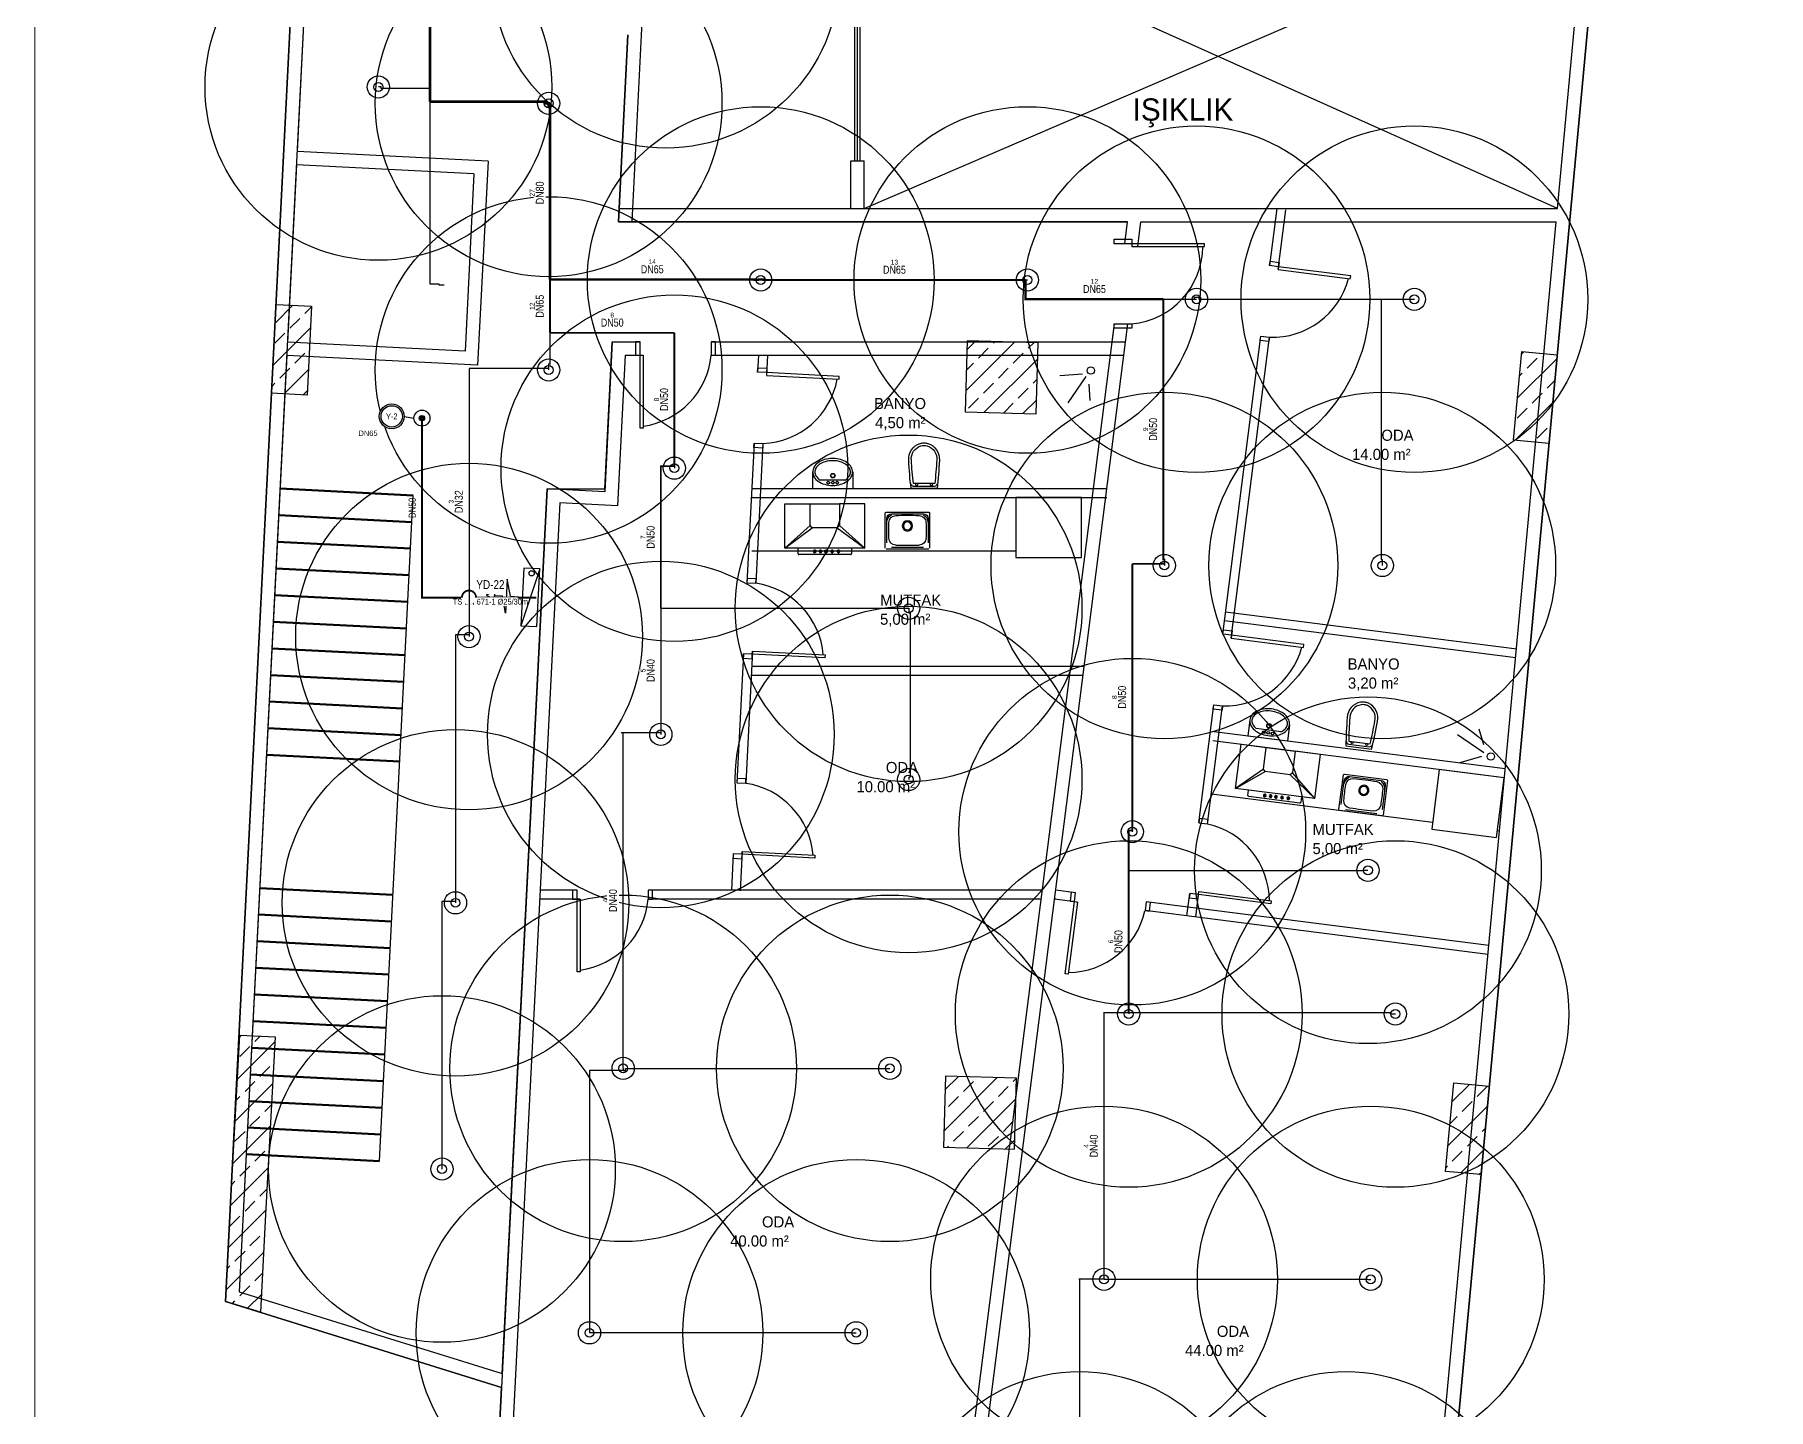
# Model space of a CAD drawing. Header units: centimetres. Extents: x 247996 to 276712, y -458149 to -450648.
# Drawn here: x 254422 to 256373, y -457225 to -455678 of the extents above; entities that cross this region are included whole.
import ezdxf
from ezdxf.enums import TextEntityAlignment as Align

# ---------------------------------------------------------------- set-up
doc = ezdxf.new("R2010")
doc.units = ezdxf.units.CM
doc.layers.add('ANTED', color=144, linetype='Continuous', lineweight=0)
for name, color, linetype in [('MKDU0', 50, 'Continuous'), ('MTY-SPRINKLER', 15, 'Continuous'), ('MTY-SPRINKLER-BORU', 140, 'Continuous'), ('MTY-SPRINKLER-CAP', 141, 'Continuous'), ('MTY-SPRINKLER-KORUMA', 8, 'Continuous'), ('MTY-YANGIN-DOLAP', 1, 'Continuous'), ('MTY-YANGIN-DOLAP-BORU', 1, 'Continuous'), ('MTY-YANGIN-KOLON', 6, 'Continuous')]:
    doc.layers.add(name, color=color, linetype=linetype)
doc.styles.add('MtXpl_Comic_Sans_MS', font='comic.ttf')
doc.styles.add('ROTAS', font='arial.ttf')

# ---------------------------------------------------------------- blocks, each defined once
blk = doc.blocks.new('ASL-SPR-PE')
for radius in [12.5, 5]:
    blk.add_circle((0, 0), radius)
blk = doc.blocks.new('Y-KOLON')
blk.add_hatch(color=7).paths.add_polyline_path([(3, 0), (2.8, 1.1), (2.1, 2.1), (1.1, 2.8), (0, 3), (-1.1, 2.8), (-2.1, 2.1), (-2.8, 1.1), (-3, 0), (-2.8, -1.1), (-2.1, -2.1), (-1.1, -2.8), (0, -3), (1.1, -2.8), (2.1, -2.1), (2.8, -1.1)])
for radius in [9, 3]:
    blk.add_circle((0, 0), radius)
blk = doc.blocks.new('ASL-YD-PLAN')
for p, q in [((0, 32.8), (-5, 22)), ((-5, 22), (5, 22)), ((5, 22), (0, 32.8)), ((0, 22), (0, 12.3)), ((-21.2, 7.3), (0, 12.3)), ((21.2, 7.3), (-21.2, 7.3)), ((0, 2.3), (21.2, 7.3)), ((0, 2.3), (0, -7.8)), ((36, -32.8), (-36, -12.8)), ((30, -22.8), (30, -22.8))]:
    blk.add_line(p, q)
for points in [[(-36, -12.8), (-36, -32.8), (36, -32.8), (36, -12.8), (-36, -12.8)], [(36, -32.8), (-36, -12.8), (-36, -32.8), (36, -32.8)]]:
    blk.add_lwpolyline(points)
blk.add_circle((30, -22.8), 3.25)
blk = doc.blocks.new('UHFGDUHGUFDGHD')
at = {"color": 3, "lineweight": 50}
for p, q in [((556704.4, 4532504.1), (556854.4, 4532504.1)), ((556704.4, 4532474.1), (556854.4, 4532474.1)), ((556704.4, 4532444.1), (556854.4, 4532444.1)), ((556704.4, 4532414.1), (556854.4, 4532414.1)), ((556704.4, 4532384.1), (556854.4, 4532384.1)), ((556704.4, 4532354.1), (556854.4, 4532354.1)), ((556704.4, 4532354.1), (556854.4, 4532354.1)), ((556704.4, 4532324.1), (556854.4, 4532324.1)), ((556704.4, 4532294.1), (556854.4, 4532294.1)), ((556704.4, 4532264.1), (556854.4, 4532264.1)), ((556704.4, 4532234.1), (556854.4, 4532234.1)), ((556704.4, 4532204.1), (556854.4, 4532204.1)), ((556704.4, 4532054.1), (556854.4, 4532054.1)), ((556704.4, 4532024.1), (556854.4, 4532024.1)), ((556704.4, 4531994.1), (556854.4, 4531994.1)), ((556704.4, 4531964.1), (556854.4, 4531964.1)), ((556704.4, 4531934.1), (556854.4, 4531934.1)), ((556704.4, 4531904.1), (556854.4, 4531904.1)), ((556704.4, 4531904.1), (556854.4, 4531904.1)), ((556704.4, 4531874.1), (556854.4, 4531874.1)), ((556704.4, 4531844.1), (556854.4, 4531844.1)), ((556704.4, 4531814.1), (556854.4, 4531814.1)), ((556704.4, 4531784.1), (556854.4, 4531784.1)), ((556704.4, 4531754.1), (556854.4, 4531754.1))]:
    blk.add_line(p, q, dxfattribs=at)

msp = doc.modelspace()

# ---------------------------------------------------------------- linework, layer by layer
at = {"layer": 'ANTED'}
msp.add_line((254422.3, -450649.1), (254422.3, -458149.1), dxfattribs=at)
at = {"layer": 'MKDU0', "color": 8, "ltscale": 0.03}
for p, q in [((254840.4, -453386.3), (254717.5, -455809.8)), ((255985.4, -457650), (256372.6, -453482.7)), ((256372.6, -453482.7), (255985.4, -457650)), ((255355.5, -455874.2), (256167.8, -455524.2)), ((256135.3, -455874.2), (255355.5, -455524.2)), ((256135.3, -455874.2), (256167.8, -455524.2)), ((255345, -455820.4), (255345, -455548.7)), ((255348, -455820.4), (255348, -455548.7)), ((255351, -455820.4), (255351, -455548.7)), ((255089.7, -455678.5), (255079, -455889.2)), ((255079, -455889.2), (255089.7, -455678.5)), ((255105.4, -455664.2), (255094, -455889.2)), ((254932.3, -455820.7), (254717.5, -455809.8)), ((254716.8, -455824.8), (254706.7, -456024.5)), ((254916.5, -455834.9), (254716.8, -455824.8)), ((254932.3, -455820.7), (254920.6, -456050.4)), ((255340.5, -455874.2), (255340.5, -455820.4)), ((255340.5, -455874.2), (255340.5, -455820.4)), ((255340.5, -455874.2), (255340.5, -455820.4)), ((255340.5, -455820.4), (255355.5, -455820.4)), ((255355.5, -455874.2), (255355.5, -455820.4)), ((255355.5, -455874.2), (255355.5, -455820.4)), ((255355.5, -455874.2), (255355.5, -455820.4)), ((254916.5, -455834.9), (254906.4, -456034.6)), ((255079, -455889.2), (255651.7, -455889.2)), ((255651.7, -455889.2), (255079, -455889.2)), ((255079.7, -455874.2), (256135.3, -455874.2)), ((255648.6, -455913.7), (255651.7, -455889.2)), ((255648.6, -455913.7), (255651.7, -455889.2)), ((255663.3, -455917), (255666.8, -455889.2)), ((255666.8, -455889.2), (256133.9, -455889.2)), ((255811.8, -455938.4), (255820, -455874.2)), ((255821.3, -455942.9), (255829.9, -455875.5)), ((255970.7, -457645.5), (256133.9, -455889.2)), ((254688.7, -456082), (254693.8, -455982.1)), ((254692.8, -456003.1), (254712.8, -455983)), ((254693.8, -455982.1), (254733.7, -455984.1)), ((254726.2, -455992.1), (254733.7, -455984.6)), ((254733.7, -455984.1), (254728.7, -456084)), ((254690.4, -456050.3), (254732.5, -456008.2)), ((254709.4, -456008.9), (254720.6, -455997.7)), ((255626.2, -456089.2), (255637.1, -456003.7)), ((255634.5, -456024.2), (255637.1, -456003.7)), ((254692.5, -456025.8), (254703.8, -456014.5)), ((254906.4, -456034.6), (254706.7, -456024.5)), ((255072.1, -456024.2), (255063.6, -456192.8)), ((255063.8, -456189.5), (255072.1, -456024.2)), ((255072.1, -456024.2), (255103.3, -456024.2)), ((255072.1, -456024.2), (255103.3, -456024.2)), ((255183.3, -456024.2), (255649.6, -456024.2)), ((255183.3, -456024.2), (255634.5, -456024.2)), ((255471.3, -456023.1), (255469.1, -456103)), ((255469.7, -456079.2), (255524.4, -456024.6)), ((255471.1, -456033), (255480.7, -456023.3)), ((255551.3, -456025.4), (255471.3, -456023.1)), ((255500.8, -456025.8), (255502.5, -456024)), ((255540, -456031.4), (255546.2, -456025.2)), ((255549, -456105.3), (255551.3, -456025.4)), ((255758.9, -456353.2), (255801.7, -456017.7)), ((255768.4, -456357.7), (255811.6, -456019)), ((254705.9, -456039.5), (254652.5, -457093)), ((254920.6, -456050.4), (254705.9, -456039.5)), ((254715, -456048.2), (254726.2, -456037)), ((255086.4, -456039.2), (255077.8, -456208.5)), ((255086.4, -456039.2), (255106.7, -456039.2)), ((255183.3, -456039.2), (255647.7, -456039.2)), ((255236.6, -456039.2), (255235.6, -456058.3)), ((255246.6, -456039.2), (255245.4, -456062.1)), ((255470.4, -456056.1), (255478.3, -456048.2)), ((255483.9, -456042.6), (255495.1, -456031.4)), ((255490.2, -456103.7), (255550.8, -456043.1)), ((255523.2, -456048.2), (255534.4, -456037)), ((256086, -456134.7), (256095.3, -456035.1)), ((256090.5, -456087.1), (256134.9, -456042.7)), ((256095.2, -456037.5), (256097.4, -456035.3)), ((256095.3, -456035.1), (256135.1, -456038.8)), ((256101.3, -456053.8), (256112.5, -456042.6)), ((256135.1, -456038.8), (256125.8, -456138.4)), ((254698.1, -456065), (254709.4, -456053.8)), ((254703, -456082.7), (254730.1, -456055.5)), ((255506.4, -456065), (255517.6, -456053.8)), ((255545.7, -456070.7), (255550.1, -456066.2)), ((255600.9, -456060.4), (255575.5, -456062.4)), ((255604.8, -456063.2), (255584.5, -456092.8)), ((256092.8, -456062.3), (256095.7, -456059.4)), ((256123.8, -456076.3), (256132.5, -456067.5)), ((254728.7, -456084), (254688.7, -456082)), ((254689.3, -456073.9), (254692.5, -456070.7)), ((254724.3, -456083.8), (254728.9, -456079.2)), ((255472.7, -456098.7), (255483.9, -456087.5)), ((255489.5, -456081.9), (255500.8, -456070.7)), ((255528.8, -456087.5), (255540, -456076.3)), ((255608, -456071.6), (255609.4, -456090)), ((256106.9, -456093.1), (256118.2, -456081.9)), ((255469.1, -456103), (255549, -456105.3)), ((255512, -456104.3), (255523.2, -456093.1)), ((255533.9, -456104.9), (255549.5, -456089.3)), ((256087.7, -456134.8), (256130.2, -456092.3)), ((256090.1, -456109.9), (256101.3, -456098.7)), ((256112.5, -456132.4), (256123.8, -456121.2)), ((255231.6, -456138.2), (255223.6, -456295.3)), ((255241.6, -456138.7), (255233.6, -456295.8)), ((256125.8, -456138.4), (256086, -456134.7)), ((255297.4, -456170.6), (255297.4, -456189.2)), ((255305.9, -456179.6), (255334, -456179.6)), ((255342.5, -456170.6), (255342.5, -456189.2)), ((255063.6, -456192.8), (254998.7, -456189.5)), ((254998.7, -456189.5), (255063.8, -456189.5)), ((255077.8, -456208.5), (255012.9, -456205.3)), ((255229, -456189.2), (255628.6, -456189.2)), ((255229, -456199.2), (255628.6, -456199.2)), ((255297.4, -456189.2), (255342.5, -456189.2)), ((255599.8, -456199.2), (255526.2, -456199.2)), ((255526.2, -456199.2), (255526.2, -456266.9)), ((255599.8, -456266.9), (255599.8, -456199.2)), ((255266.1, -456206.3), (255294.6, -456206.3)), ((255266.1, -456256.3), (255266.1, -456206.3)), ((255356.1, -456206.3), (255327.6, -456206.3)), ((255356.1, -456256.3), (255356.1, -456206.3)), ((255379.1, -456256.3), (255379.1, -456216.9)), ((255380.1, -456215.9), (255428.1, -456215.9)), ((255381, -456250.2), (255381, -456223)), ((255386.3, -456217.7), (255422, -456217.7)), ((255427.3, -456223), (255427.3, -456250.2)), ((255429.1, -456216.9), (255429.1, -456256.3)), ((255294.6, -456230.8), (255266.1, -456256.3)), ((255266.1, -456256.3), (255297.1, -456233.3)), ((255325.1, -456233.3), (255356.1, -456256.3)), ((255356.1, -456256.3), (255327.6, -456230.8)), ((255229, -456259.2), (255526.2, -456259.2)), ((255356.1, -456256.3), (255266.1, -456256.3)), ((255281, -456262.6), (255281, -456256.3)), ((255340, -456263.6), (255282, -456263.6)), ((255299.5, -456258.3), (255299.5, -456260.9)), ((255299.5, -456258.3), (255300.1, -456258.3)), ((255299.5, -456260.9), (255299.5, -456261.4)), ((255300.1, -456261.4), (255299.5, -456261.4)), ((255300.1, -456258.3), (255300.1, -456260.9)), ((255300.1, -456260.9), (255300.1, -456261.4)), ((255306.1, -456258.3), (255306.1, -456260.9)), ((255306.1, -456258.3), (255306.7, -456258.3)), ((255306.1, -456260.9), (255306.1, -456261.4)), ((255306.7, -456261.4), (255306.1, -456261.4)), ((255306.7, -456258.3), (255306.7, -456260.9)), ((255306.7, -456260.9), (255306.7, -456261.4)), ((255312.2, -456258.3), (255312.2, -456260.9)), ((255312.2, -456258.3), (255312.9, -456258.3)), ((255312.2, -456260.9), (255312.2, -456261.4)), ((255312.2, -456261.4), (255312.9, -456261.4)), ((255312.9, -456258.3), (255312.9, -456260.9)), ((255312.9, -456260.9), (255312.9, -456261.4)), ((255319.2, -456258.3), (255319.2, -456260.9)), ((255319.2, -456258.3), (255319.8, -456258.3)), ((255319.2, -456260.9), (255319.2, -456261.4)), ((255319.2, -456261.4), (255319.8, -456261.4)), ((255319.8, -456258.3), (255319.8, -456260.9)), ((255319.8, -456260.9), (255319.8, -456261.4)), ((255326.2, -456258.3), (255326.2, -456260.9)), ((255326.2, -456258.3), (255326.8, -456258.3)), ((255326.2, -456260.9), (255326.2, -456261.4)), ((255326.2, -456261.4), (255326.8, -456261.4)), ((255326.8, -456258.3), (255326.8, -456260.9)), ((255326.8, -456260.9), (255326.8, -456261.4)), ((255341, -456256.3), (255341, -456262.6)), ((255428.1, -456257.3), (255380.1, -456257.3)), ((255422, -456255.5), (255386.3, -456255.5)), ((255526.2, -456266.9), (255599.8, -456266.9)), ((256088.5, -456379.9), (255760.8, -456338.2)), ((256089.7, -456370), (255762.1, -456328.2)), ((255219.6, -456375.2), (255212.2, -456520.4)), ((255229.7, -456372.4), (255222.2, -456520.9)), ((255229, -456389.2), (255601.8, -456389.2)), ((255229, -456399.2), (255601.8, -456399.2)), ((255731.9, -456565.4), (255748.8, -456432.5)), ((255741.8, -456566.7), (255758.7, -456433.8)), ((255789.3, -456449.4), (255786.9, -456467.9)), ((255833.9, -456455.1), (255831.6, -456473.6)), ((256075.5, -456514.7), (255747.8, -456473)), ((256076.7, -456504.8), (255749.1, -456463.1)), ((255773.1, -456526.6), (255779.4, -456477)), ((255779.4, -456477), (255807.7, -456480.6)), ((255831.6, -456473.6), (255786.9, -456467.9)), ((255824.4, -456463), (255796.5, -456459.4)), ((256052.6, -456486.7), (256023.1, -456466.4)), ((256052.6, -456477.6), (256047.3, -456460)), ((255868.7, -456488.4), (255840.4, -456484.8)), ((255862.3, -456538), (255868.7, -456488.4)), ((256050, -456490.7), (256025.6, -456498)), ((255804.6, -456504.9), (255773.1, -456526.6)), ((255773.1, -456526.6), (255806.7, -456507.7)), ((255834.5, -456511.3), (255862.3, -456538)), ((255862.3, -456538), (255837.3, -456509.1)), ((255889.6, -456550.5), (255894.6, -456511.4)), ((255895.7, -456510.6), (255943.3, -456516.6)), ((255901.5, -456513.2), (255937, -456517.7)), ((256002.4, -456505.4), (255993.9, -456572.6)), ((256075.5, -456514.7), (256002.4, -456505.4)), ((256066.9, -456581.9), (256075.5, -456514.7)), ((255994.8, -456565), (255746.1, -456533.2)), ((255862.3, -456538), (255773.1, -456526.6)), ((255787.1, -456534.8), (255787.9, -456528.5)), ((255845.5, -456543.2), (255788, -456535.9)), ((255805.7, -456535.4), (255805.6, -456535.9)), ((255806.2, -456536), (255805.6, -456535.9)), ((255806, -456532.9), (255805.7, -456535.4)), ((255806, -456532.9), (255806.6, -456532.9)), ((255806.3, -456535.5), (255806.2, -456536)), ((255806.6, -456532.9), (255806.3, -456535.5)), ((255812.2, -456536.3), (255812.1, -456536.8)), ((255812.7, -456536.8), (255812.1, -456536.8)), ((255812.5, -456533.7), (255812.2, -456536.3)), ((255812.5, -456533.7), (255813.1, -456533.8)), ((255812.8, -456536.3), (255812.7, -456536.8)), ((255813.1, -456533.8), (255812.8, -456536.3)), ((255818.6, -456534.5), (255818.3, -456537)), ((255818.6, -456534.5), (255819.2, -456534.6)), ((255819.2, -456534.6), (255818.9, -456537.1)), ((255825.5, -456535.4), (255825.2, -456537.9)), ((255825.5, -456535.4), (255826.2, -456535.4)), ((255826.2, -456535.4), (255825.8, -456538)), ((255832.5, -456536.2), (255832.2, -456538.8)), ((255832.5, -456536.2), (255833.1, -456536.3)), ((255833.1, -456536.3), (255832.8, -456538.9)), ((255847.4, -456536.1), (255846.6, -456542.3)), ((255892.2, -456544.7), (255895.6, -456517.8)), ((255941.5, -456523.6), (255938.1, -456550.5)), ((255944.2, -456517.7), (255939.2, -456556.9)), ((255818.3, -456537), (255818.2, -456537.5)), ((255818.2, -456537.5), (255818.8, -456537.6)), ((255818.9, -456537.1), (255818.8, -456537.6)), ((255825.2, -456537.9), (255825.2, -456538.4)), ((255825.2, -456538.4), (255825.8, -456538.5)), ((255825.8, -456538), (255825.8, -456538.5)), ((255832.2, -456538.8), (255832.1, -456539.3)), ((255832.1, -456539.3), (255832.7, -456539.4)), ((255832.8, -456538.9), (255832.7, -456539.4)), ((255938.1, -456557.7), (255890.4, -456551.6)), ((255932.2, -456555.1), (255896.8, -456550.6)), ((255993.9, -456572.6), (256066.9, -456581.9)), ((256070.4, -456574.6), (256067.9, -456574.3)), ((255208.1, -456600.3), (255206.1, -456641.3)), ((255218.3, -456597.5), (255216.1, -456641.8)), ((255032.5, -456641.3), (254990.8, -456641.3)), ((255035.8, -456651.3), (254990.8, -456651.3)), ((255555.9, -456641.3), (255112.5, -456641.3)), ((255554.6, -456651.3), (255112.5, -456651.3)), ((255595.4, -456654.5), (255569.7, -456651.3)), ((255571, -456651.3), (255569.7, -456651.3)), ((255593.3, -456644.2), (255571, -456641.3)), ((255718.5, -456670.2), (255721.8, -456644.8)), ((255728.4, -456671.5), (255732.1, -456642.7)), ((256057, -456713.4), (255671.4, -456664.2)), ((256058.3, -456703.4), (255672.7, -456654.3)), ((254642.1, -457004), (254653.1, -456804.3)), ((254653, -456806.2), (254654.8, -456804.4)), ((254653.1, -456804.3), (254693, -456806.3)), ((254670.1, -456811.5), (254676.1, -456805.5)), ((254693, -456806.3), (254682.1, -457006.1)), ((254650.4, -456853.7), (254692.8, -456811.3)), ((254653.2, -456828.4), (254664.5, -456817.1)), ((254675.7, -456850.8), (254686.9, -456839.6)), ((254647.8, -456901.2), (254690.1, -456858.8)), ((254658.9, -456867.7), (254670.1, -456856.4)), ((255446.8, -456850.4), (255444.5, -456930.4)), ((255445, -456912.2), (255505.1, -456852.1)), ((255446.3, -456865.9), (255461.5, -456850.8)), ((255526.8, -456852.7), (255446.8, -456850.4)), ((255467.1, -456867.7), (255478.3, -456856.4)), ((255506.4, -456873.3), (255517.6, -456862)), ((255523.2, -456856.4), (255526.8, -456852.9)), ((255524.5, -456932.6), (255526.8, -456852.7)), ((256009.5, -456957.7), (256018.8, -456858.1)), ((256016.9, -456879.1), (256036.3, -456859.7)), ((256018.8, -456858.1), (256058.6, -456861.8)), ((256045.2, -456873.3), (256056.4, -456862)), ((256058.6, -456861.8), (256049.4, -456961.3)), ((254649.1, -456877.4), (254653.2, -456873.3)), ((254681.3, -456890.1), (254688.8, -456882.6)), ((255450.2, -456884.5), (255461.5, -456873.3)), ((255471, -456931.1), (255526.1, -456876)), ((255489.5, -456890.1), (255500.8, -456878.9)), ((256012.4, -456928.6), (256056.6, -456884.3)), ((256028.3, -456890.1), (256039.6, -456878.9)), ((254645.2, -456948.7), (254687.5, -456906.3)), ((254664.5, -456906.9), (254675.7, -456895.7)), ((255472.7, -456906.9), (255483.9, -456895.7)), ((255512, -456912.6), (255523.2, -456901.3)), ((256014.6, -456903.8), (256022.7, -456895.7)), ((254647.6, -456923.8), (254658.9, -456912.6)), ((255455.9, -456923.8), (255467.1, -456912.6)), ((255495.1, -456929.4), (255506.4, -456918.2)), ((255514.6, -456932.4), (255524.8, -456922.2)), ((256034, -456929.4), (256045.2, -456918.2)), ((256050.8, -456912.6), (256054.3, -456909.1)), ((254670.1, -456946.2), (254681.3, -456935)), ((255444.5, -456930.4), (255524.5, -456932.6)), ((255449.1, -456930.5), (255450.2, -456929.4)), ((256017.1, -456946.2), (256028.3, -456935)), ((256026.6, -456959.2), (256052, -456933.8)), ((254642.6, -456996.2), (254684.9, -456953.8)), ((254653.2, -456963.1), (254664.5, -456951.8)), ((256049.4, -456961.3), (256009.5, -456957.7)), ((256010.1, -456953.3), (256011.5, -456951.8)), ((256047.1, -456961.1), (256049.8, -456958.5)), ((254643.9, -456972.5), (254647.6, -456968.7)), ((254675.7, -456985.5), (254683.6, -456977.6)), ((254637.1, -457103.9), (254642.1, -457004)), ((254657, -457004.8), (254657, -457004.8)), ((254657, -457004.8), (254657, -457004.8)), ((254658.9, -457002.4), (254670.1, -456991.1)), ((254677.8, -457005.9), (254682.3, -457001.3)), ((254640.1, -457043.5), (254677.8, -457005.9)), ((254642, -457019.2), (254653.2, -457008)), ((254682.1, -457006.1), (254676.5, -457116.2)), ((254664.5, -457041.6), (254675.7, -457030.4)), ((254637.7, -457090.8), (254679.9, -457048.7)), ((254647.6, -457058.5), (254658.9, -457047.3)), ((254638.9, -457067.2), (254642, -457064.1)), ((254670.1, -457080.9), (254678.7, -457072.3)), ((254652.5, -457093), (254948.2, -457185.2)), ((254652.5, -457093), (254948.2, -457185.2)), ((254653.2, -457097.8), (254664.5, -457086.5)), ((254661.8, -457111.6), (254677.5, -457096)), ((254636.9, -457103.9), (254947.4, -457200.7)), ((254947.4, -457200.7), (254636.9, -457103.9)), ((254676.5, -457116.2), (254637.1, -457103.9)), ((254644.7, -457106.3), (254647.6, -457103.4)), ((254941.1, -457324.4), (254947.4, -457200.7))]:
    msp.add_line(p, q, dxfattribs=at)
for points in [[(255636.5, -455913.7), (255636.5, -455908.7), (255656.5, -455908.7), (255656.5, -455913.7), (255636.5, -455913.7)], [(255811.6, -455938.4), (255812.3, -455933.4), (255822.2, -455934.7), (255821.5, -455939.6), (255811.6, -455938.4)], [(255636.5, -456008.7), (255636.5, -456003.7), (255656.5, -456003.7), (255656.5, -456008.7), (255636.5, -456008.7)], [(255103.3, -456024.2), (255098.3, -456024.2), (255098.3, -456039.2), (255103.3, -456039.2), (255103.3, -456024.2)], [(255188.3, -456024.2), (255183.3, -456024.2), (255183.3, -456039.2), (255188.3, -456039.2), (255188.3, -456024.2)], [(255800.9, -456022.7), (255801.5, -456017.7), (255811.4, -456019), (255810.8, -456023.9), (255800.9, -456022.7)], [(255235.6, -456058.3), (255235.9, -456053.3), (255245.9, -456053.8), (255245.6, -456058.8), (255235.6, -456058.3)], [(255231.3, -456143.2), (255231.6, -456138.2), (255241.6, -456138.7), (255241.3, -456143.7), (255231.3, -456143.2)], [(255223.8, -456290.3), (255223.6, -456295.3), (255233.6, -456295.8), (255233.8, -456290.8), (255223.8, -456290.3)], [(255758.9, -456353.2), (255759.6, -456348.2), (255769.5, -456349.5), (255768.8, -456354.4), (255758.9, -456353.2)], [(255219.5, -456375.2), (255219.3, -456380.2), (255229.3, -456380.7), (255229.5, -456375.7), (255219.5, -456375.2)], [(255748.2, -456437.5), (255748.8, -456432.5), (255758.7, -456433.8), (255758.1, -456438.8), (255748.2, -456437.5)], [(255212.4, -456515.4), (255212.2, -456520.4), (255222.2, -456520.9), (255222.4, -456515.9), (255212.4, -456515.4)], [(255732.5, -456560.4), (255731.9, -456565.4), (255741.8, -456566.7), (255742.4, -456561.7), (255732.5, -456560.4)], [(255208.1, -456600.3), (255207.9, -456605.3), (255217.9, -456605.8), (255218.1, -456600.8), (255208.1, -456600.3)], [(255032.5, -456641.3), (255027.5, -456641.3), (255027.5, -456651.3), (255032.5, -456651.3), (255032.5, -456641.3)], [(255117.5, -456641.3), (255112.5, -456641.3), (255112.5, -456651.3), (255117.5, -456651.3), (255117.5, -456641.3)], [(255593.3, -456644.2), (255588.4, -456643.6), (255587.1, -456653.5), (255592.1, -456654.1), (255593.3, -456644.2)], [(255721.8, -456644.8), (255721.1, -456649.7), (255731, -456651), (255731.7, -456646), (255721.8, -456644.8)], [(255677.7, -456654.9), (255672.7, -456654.3), (255671.4, -456664.2), (255676.4, -456664.9), (255677.7, -456654.9)]]:
    msp.add_lwpolyline(points, dxfattribs=at)
for points in [[(255656.5, -455913.7), (255656.5, -455917), (255738.4, -455917), (255738.4, -455913.7)], [(255821.5, -455939.6), (255821.1, -455942.9), (255902.3, -455953.3), (255902.8, -455950)], [(255103.3, -456039.2), (255106.7, -456039.2), (255106.7, -456121.1), (255103.3, -456121.1)], [(255245.6, -456058.8), (255245.4, -456062.1), (255327.2, -456066.3), (255327.4, -456063)], [(255768.8, -456354.4), (255768.4, -456357.7), (255849.6, -456368.1), (255850.1, -456364.8)], [(255229.5, -456375.7), (255229.7, -456372.4), (255311.5, -456376.5), (255311.3, -456379.8)], [(255218.1, -456600.8), (255218.3, -456597.5), (255300, -456601.7), (255299.9, -456605)], [(255032.5, -456651.3), (255035.8, -456651.3), (255035.8, -456733.2), (255032.5, -456733.2)], [(255731.7, -456646), (255732.1, -456642.7), (255813.3, -456653.1), (255812.9, -456656.4)], [(255592.1, -456654.1), (255595.4, -456654.5), (255585, -456735.7), (255581.7, -456735.3)]]:
    msp.add_lwpolyline(points, close=True, dxfattribs=at)
for points in [[(255408.2, -456189.2, -0.01664), (255405.6, -456157.4, -0.351622), (255418.4, -456138.5, -0.068714), (255422.8, -456137.9, -0.068714), (255427.2, -456138.5, -0.351622), (255440, -456157.4, -0.01664), (255437.4, -456189.2)], [(255410.8, -456183.7, -0.016866), (255408.5, -456157.2, -0.351778), (255419.2, -456141.2, -0.068022), (255422.8, -456140.7, -0.068022), (255426.4, -456141.2, -0.351778), (255437.1, -456157.2, -0.016866), (255434.8, -456183.7)], [(255926.3, -456482.4, 0.01664), (255933, -456451.2, 0.351622), (255922.7, -456430.8, 0.068714), (255918.4, -456429.7, 0.068714), (255913.9, -456429.7, 0.351622), (255898.8, -456446.8, 0.01664), (255897.4, -456478.8)], [(255924.5, -456476.6, 0.016866), (255930.1, -456450.6, 0.351778), (255921.5, -456433.5, 0.068022), (255918, -456432.5, 0.068022), (255914.4, -456432.5, 0.351778), (255901.7, -456447, 0.016866), (255900.7, -456473.6)]]:
    msp.add_lwpolyline(points, format="xyb", close=True, dxfattribs=at)
for points in [[(255437.7, -456183.8, -0.389191), (255434.3, -456186.8), (255422.8, -456186.8), (255411.3, -456186.8, -0.389191), (255407.9, -456183.8, -0.389191)], [(255897.8, -456473.3, 0.389191), (255900.7, -456476.8), (255912.2, -456478.2), (255923.6, -456479.7, 0.389191), (255927.3, -456477.1, 0.389191)]]:
    msp.add_lwpolyline(points, format="xyb", dxfattribs=at)
for centre, radius in [((255610.5, -456056.5, 51), 4.14), ((255315.1, -456182.6), 1.56), ((255320.2, -456174.7), 2.52), ((255320.2, -456174.7), 2.12), ((255320.2, -456182.6), 1.56), ((255325.1, -456182.6), 1.56), ((255810.8, -456456.3), 2.52), ((255810.8, -456456.3), 2.12), ((255805, -456463.5), 1.56), ((255809.9, -456464.2), 1.56), ((255814.9, -456464.8), 1.56), ((256060.4, -456490.8, 51), 4.14)]:
    msp.add_circle(centre, radius, dxfattribs=at)
for centre, radius, start, end in [((255648.8, -455916.5), 87.6, 275.0191, 359.6313), ((255814.5, -455930.1), 88.9, 268.0454, 345.0626), ((255237.8, -456049.8), 88.9, 272.4059, 349.4231), ((255307.8, -456170.6), 10.3, 148.2866, 180), ((255313.6, -456174.2), 17.2, 123.8347, 148.2866), ((255313.6, -456174.2), 14.8, 123.8347, 148.2866), ((255317.4, -456179.9), 24.1, 105.5176, 123.8347), ((255317.4, -456179.9), 21.7, 105.5176, 123.8347), ((255320, -456189), 33.5, 90, 105.5176), ((255320, -456189), 31.1, 90, 105.5176), ((255320, -456189), 33.5, 74.4824, 90), ((255320, -456189), 31.1, 74.4824, 90), ((255322.5, -456179.9), 21.7, 56.1653, 74.4824), ((255322.5, -456179.9), 24.1, 56.1653, 74.4824), ((255326.3, -456174.2), 14.8, 31.7134, 56.1653), ((255326.3, -456174.2), 17.2, 31.7134, 56.1653), ((255332.1, -456170.6), 10.3, 0, 31.7134), ((255307.8, -456170.6), 10.3, 180, 211.7134), ((255313.6, -456167), 17.2, 211.7134, 236.1653), ((255307.8, -456170.6), 7.93, 148.2866, 180), ((255307.8, -456170.6), 7.93, 180, 211.7134), ((255313.6, -456167), 14.8, 211.7134, 238.6233), ((255317.4, -456161.2), 24.1, 236.1653, 254.4824), ((255320, -456152.2), 33.5, 254.4824, 270), ((255320, -456152.2), 33.5, 270, 285.5176), ((255322.5, -456161.2), 24.1, 285.5176, 303.8347), ((255326.3, -456167), 14.8, 301.3767, 328.2866), ((255326.3, -456167), 17.2, 303.8347, 328.2866), ((255332.1, -456170.6), 7.93, 0, 31.7134), ((255332.1, -456170.6), 7.93, 328.2866, 0), ((255332.1, -456170.6), 10.3, 328.2866, 0), ((255414.5, -456183.7), 1.78, 180, 0), ((255431.1, -456183.7), 1.78, 180, 0), ((255282, -456262.6), 1, 180, 270), ((255299.8, -456259.9), 1.54, 100.5754, 259.4621), ((255299.8, -456259.9), 1.54, 282.6235, 77.3767), ((255306.4, -456259.9), 1.54, 100.5754, 259.4621), ((255306.4, -456259.9), 1.54, 282.6235, 77.3767), ((255312.5, -456259.9), 1.54, 100.5754, 259.4621), ((255312.5, -456259.9), 1.54, 282.6235, 77.3767), ((255319.5, -456259.9), 1.54, 100.5754, 259.4621), ((255319.5, -456259.9), 1.54, 282.6235, 77.3767), ((255326.5, -456259.9), 1.54, 100.5754, 259.4621), ((255326.5, -456259.9), 1.54, 282.6235, 77.3767), ((255340, -456262.6), 1, 270, 0), ((255220.9, -456383.8), 88.9, 4.7726, 81.7897), ((255761.8, -456344.9), 88.9, 268.0454, 345.0626), ((255807.9, -456461.2), 24.1, 98.2549, 116.572), ((255809.3, -456470.5), 33.5, 82.7373, 98.2549), ((255809.3, -456470.5), 31.1, 82.7373, 98.2549), ((255809.3, -456470.5), 33.5, 67.2197, 82.7373), ((255799.5, -456450.7), 10.3, 172.7373, 204.4507), ((255799.5, -456450.7), 10.3, 141.0239, 172.7373), ((255805.7, -456447.8), 17.2, 204.4507, 228.9027), ((255804.8, -456455), 17.2, 116.572, 141.0239), ((255799.5, -456450.7), 7.93, 141.0239, 172.7373), ((255799.5, -456450.7), 7.93, 172.7373, 204.4507), ((255805.7, -456447.8), 14.8, 204.4507, 231.3606), ((255804.8, -456455), 14.8, 116.572, 141.0239), ((255807.9, -456461.2), 21.7, 98.2549, 116.572), ((255809.3, -456470.5), 31.1, 67.2197, 82.7373), ((255812.9, -456461.8), 21.7, 48.9027, 67.2197), ((255812.9, -456461.8), 24.1, 48.9027, 67.2197), ((255818.3, -456449.5), 14.8, 294.114, 321.0239), ((255817.4, -456456.6), 14.8, 24.4507, 48.9027), ((255817.4, -456456.6), 17.2, 24.4507, 48.9027), ((255823.7, -456453.8), 7.93, 321.0239, 352.7373), ((255823.7, -456453.8), 7.93, 352.7373, 24.4507), ((255823.7, -456453.8), 10.3, 321.0239, 352.7373), ((255823.7, -456453.8), 10.3, 352.7373, 24.4507), ((255810.3, -456442.7), 24.1, 228.9027, 247.2197), ((255813.9, -456434), 33.5, 247.2197, 262.7373), ((255813.9, -456434), 33.5, 262.7373, 278.2549), ((255815.3, -456443.3), 24.1, 278.2549, 296.572), ((255818.3, -456449.5), 17.2, 296.572, 321.0239), ((255904.3, -456474), 1.78, 172.7373, 352.7373), ((255920.8, -456476.1), 1.78, 172.7373, 352.7373), ((255209.5, -456609), 88.9, 4.7726, 81.7897), ((255788.1, -456534.9), 1, 172.7373, 262.7373), ((255806.1, -456534.5), 1.54, 93.3127, 252.1994), ((255806.1, -456534.5), 1.54, 275.3608, 70.114), ((255812.6, -456535.3), 1.54, 93.3127, 252.1994), ((255812.6, -456535.3), 1.54, 275.3608, 70.114), ((255818.7, -456536.1), 1.54, 93.3127, 252.1994), ((255818.7, -456536.1), 1.54, 275.3608, 70.114), ((255825.6, -456536.9), 1.54, 93.3127, 252.1994), ((255825.6, -456536.9), 1.54, 275.3608, 70.114), ((255832.6, -456537.8), 1.54, 93.3127, 252.1994), ((255832.6, -456537.8), 1.54, 275.3608, 70.114), ((255845.7, -456542.2), 1, 262.7373, 352.7373), ((255722.4, -456653.5), 88.9, 0.4121, 77.4292)]:
    msp.add_arc(centre, radius, start, end, dxfattribs=at)
at = {"layer": 'MKDU0', "color": 8, "ltscale": 0.03, "extrusion": (0, 0, -1)}
for centre, major_axis, start_param, end_param in [((255380.1, -456216.9), (0.707, 0.707), 3.926991, 5.497787), ((255386.3, -456223), (-3.75, 3.75), 5.497787, 7.068583), ((255391.1, -456227.5), (-7.14, 7.14), 5.524757, 6.541187), ((255391.2, -456227.6), (-5.66, 5.66), 5.524757, 7.028844), ((255404.1, -456551.6), (332.3, 0), 4.67265, 4.752129), ((255417, -456227.6), (-5.66, 5.66), 0.825137, 2.329224), ((255422, -456223), (3.75, 3.75), -0.785398, 0.785398), ((255417.1, -456227.5), (7.14, 7.14), -0.258001, 0.758428), ((255428.1, -456216.9), (0.707, 0.707), -0.785398, 0.785398), ((255715.4, -456236.3), (-234.9, 234.9), 5.470817, 5.524757), ((255404.1, -456231.3), (-4.07, 4.07), 3.926991, 10.210176), ((255404.1, -456231.3), (-3.18, 3.18), 3.926991, 10.210176), ((255092.9, -456236.3), (234.9, 234.9), 0.758428, 0.812368), ((255391.2, -456245), (5.66, 5.66), 2.395934, 3.900021), ((255404.1, -455921.1), (332.3, 0), 1.531058, 1.610536), ((255417, -456245), (5.66, 5.66), 0.812368, 2.316455), ((255895.5, -456511.5), (0.791, 0.612), 3.926991, 5.497787), ((255905.1, -456523.5), (-6.18, 7.99), 5.524757, 6.541187), ((255900.9, -456518.4), (-3.24, 4.19), 5.497787, 7.068583), ((255905.2, -456523.5), (-4.9, 6.33), 5.524757, 7.028844), ((255877, -456846.6), (329.6, -42), 4.67265, 4.752129), ((255943.2, -456517.6), (0.791, 0.612), -0.785398, 0.785398), ((256225.7, -456573.2), (-203.4, 262.8), 5.470817, 5.524757), ((255917.5, -456528.9), (-3.52, 4.55), 3.926991, 10.210176), ((255917.5, -456528.9), (-2.75, 3.56), 3.926991, 10.210176), ((255930.8, -456526.8), (-4.9, 6.33), 0.825137, 2.329224), ((255608.1, -456494.5), (262.8, 203.4), 0.758428, 0.812368), ((255936.3, -456522.9), (4.19, 3.24), -0.785398, 0.785398), ((255930.9, -456526.8), (7.99, 6.18), -0.258001, 0.758428), ((255903, -456540.9), (6.33, 4.9), 2.395934, 3.900021), ((255956.8, -456221.1), (329.6, -42), 1.531058, 1.610536), ((255928.6, -456544.2), (6.33, 4.9), 0.812368, 2.316455)]:
    msp.add_ellipse(centre, major_axis=major_axis, ratio=1, start_param=start_param, end_param=end_param, dxfattribs=at)
at = {"layer": 'MKDU0', "color": 8, "ltscale": 0.03, "invisible_edges": 1}
for points in [[(255327.6, -456230.8), (255294.6, -456230.8), (255294.6, -456206.3), (255327.6, -456206.3)], [(255294.6, -456230.8), (255327.6, -456230.8), (255325.1, -456233.3), (255297.1, -456233.3)], [(255837.3, -456509.1), (255804.6, -456504.9), (255807.7, -456480.6), (255840.4, -456484.8)], [(255804.6, -456504.9), (255837.3, -456509.1), (255834.5, -456511.3), (255806.7, -456507.7)]]:
    msp.add_3dface(points, dxfattribs=at)
at = {"layer": 'MTY-SPRINKLER-BORU'}
for points, const_width in [([(254867, -455439), (254867, -455739)], 3), ([(254867, -455739), (254867, -455754)], 3), ([(254867, -455754), (254997, -455754), (254997, -455755.8), (255000.5, -455755.8), (255000.5, -455759), (255002, -455759), (255002, -455954)], 3), ([(255002, -455954), (255232, -455954), (255232, -455954.5), (255237, -455954.5)], 2.5), ([(255002, -455954), (255002, -456014)], 2.5), ([(255237, -455954.5), (255237, -455954), (255242, -455954), (255242, -455954.5), (255537, -455954.5)], 2.5), ([(255537, -455954.5), (255537, -455976.2), (255692, -455976.2)], 2.5), ([(255692, -455976.2), (255692, -456269), (255693.2, -456269), (255693.2, -456274)], 2), ([(255002, -456014), (255002, -456049), (255000.5, -456049), (255000.5, -456054)], 1.5), ([(255002, -456014), (255141.9, -456014)], 2), ([(255141.9, -456014), (255141.9, -456164)], 2), ([(255141.9, -456164), (255126.7, -456164), (255126.7, -456324)], 2), ([(255693.2, -456274), (255657.1, -456274)], 2), ([(255657.1, -456274), (255657.1, -456574)], 2), ([(255126.7, -456324), (255126.7, -456464)], 1.5), ([(255126.7, -456464), (255084.3, -456464)], 1.5), ([(255084.3, -456464), (255084.3, -456841.7)], 1.5), ([(255657.1, -456574), (255653, -456574)], 2), ([(255653, -456574), (255653, -456619)], 2), ([(255653, -456619), (255653, -456779)], 2), ([(255653, -456779), (255652, -456779), (255625.3, -456779), (255625.3, -457079)], 1.5)]:
    msp.add_lwpolyline(points, dxfattribs=dict(at, const_width=const_width))
for points in [[(254867, -455739), (254812, -455739), (254812, -455737.3), (254808.9, -455737.3)], [(254867, -455754), (254867, -455959), (254877, -455959), (254877, -455960), (254883, -455960)], [(255237, -455954.5), (255239.1, -455954.5)], [(255537, -455954.5), (255539.1, -455954.5)], [(255692, -455976.2), (255727, -455976.2)], [(255727, -455976.2), (255727, -455974), (255732, -455974), (255732, -455976.2), (255937, -455976.2)], [(255727, -455976.2), (255729.3, -455976.2)], [(255937, -455976.2), (255937, -456269), (255938.3, -456269), (255938.3, -456275.8)], [(255937, -455976.2), (255974.4, -455976.2)], [(255141.9, -456014), (255142, -456014)], [(255000.5, -456054), (254910.9, -456054), (254910.9, -456354)], [(255000.5, -456054), (255000.5, -456055.8)], [(255141.9, -456164), (255141.9, -456166.3)], [(255657.1, -456274), (255657, -456274)], [(255693.2, -456274), (255693.2, -456275.8)], [(255126.7, -456324), (255402, -456324), (255405.5, -456324), (255405.5, -456329), (255407, -456329), (255407, -456514), (255405.5, -456514), (255405.5, -456516.6)], [(254910.9, -456354), (254895.7, -456354), (254895.7, -456654)], [(254910.9, -456354), (254910.9, -456355.8)], [(255084.3, -456464), (255082, -456464)], [(255126.7, -456464), (255126.7, -456465.9)], [(255653, -456574), (255652, -456574)], [(255657.1, -456574), (255657.1, -456575.4)], [(255653, -456619), (255917, -456619), (255917, -456618.8), (255922.2, -456618.8)], [(254895.7, -456654), (254880.5, -456654), (254880.5, -456955)], [(254895.7, -456654), (254895.7, -456655.4)], [(255653, -456779), (255947, -456779), (255947, -456780.5), (255953, -456780.5)], [(255653, -456779), (255653, -456780.5)], [(255084.3, -456844), (255046.4, -456844), (255046.4, -457139)], [(255084.3, -456841.7), (255084.3, -456844)], [(255084.3, -456844), (255087, -456844), (255087, -456841.7), (255384.3, -456841.7)], [(255597.5, -457079), (255597, -457079)], [(255625.3, -457079), (255597.5, -457079)], [(255597.5, -457079), (255597.5, -457377.9), (255597.5, -457379), (255602, -457379), (255602, -457377.9), (255897.5, -457377.9)], [(255625.3, -457079), (255627, -457079), (255922, -457079), (255922, -457079.2), (255925.3, -457079.2)], [(255625.3, -457079), (255625.3, -457079.2)], [(255046.4, -457139), (255342, -457139), (255342, -457139.3), (255346.4, -457139.3)], [(255046.4, -457139), (255046.4, -457139.3)]]:
    msp.add_lwpolyline(points, dxfattribs=at)
at = {"layer": 'MTY-SPRINKLER-KORUMA'}
for centre in [(255132.1, -455611.2), (254808.9, -455737.3), (255000.5, -455755.8), (255239.1, -455954.5), (255539.1, -455954.5), (255729.3, -455976.2), (255974.4, -455976.2), (255000.5, -456055.8), (255141.9, -456166.3), (255693.2, -456275.8), (255938.3, -456275.8), (255405.4, -456324), (254910.9, -456355.8), (255126.7, -456465.9), (255405.4, -456516.6), (255657.1, -456575.4), (255922.2, -456618.8), (254895.7, -456655.4), (255653.1, -456780.5), (255953.1, -456780.5), (255084.3, -456841.7), (255384.3, -456841.7), (254880.5, -456955), (255625.3, -457079.2), (255925.3, -457079.2), (255046.4, -457139.3), (255346.4, -457139.3), (255597.5, -457377.9), (255897.5, -457377.9)]:
    msp.add_circle(centre, 195, dxfattribs=at)

# ---------------------------------------------------------------- block references
at = {"layer": 'MTY-SPRINKLER'}
for p in [(254808.9, -455737.3), (255000.5, -455755.8), (255239.1, -455954.5), (255539.1, -455954.5), (255729.3, -455976.2), (255974.4, -455976.2), (255000.5, -456055.8), (255141.9, -456166.3), (255693.2, -456275.8), (255938.3, -456275.8), (255405.4, -456324), (254910.9, -456355.8), (255126.7, -456465.9), (255405.4, -456516.6), (255657.1, -456575.4), (255922.2, -456618.8), (254895.7, -456655.4), (255653.1, -456780.5), (255953.1, -456780.5), (255084.3, -456841.7), (255384.3, -456841.7), (254880.5, -456955), (255625.3, -457079.2), (255925.3, -457079.2), (255046.4, -457139.3), (255346.4, -457139.3)]:
    msp.add_blockref('ASL-SPR-PE', p, dxfattribs=at)
at = {"layer": 'MTY-YANGIN-DOLAP', "xscale": 0.9, "yscale": 0.9, "rotation": 87.0978192426639}
msp.add_blockref('ASL-YD-PLAN', (254959.5, -456310.6), dxfattribs=at)

# ---------------------------------------------------------------- texts
at = {"layer": 'MKDU0', "color": 8, "ltscale": 0.03, "style": 'MtXpl_Comic_Sans_MS'}
for s, height, p in [('IŞIKLIK', 25, (255657.4, -455775.2)), ('BANYO', 12.5, (255366.5, -456099.8)), ('4,50 m²', 12.5, (255367.8, -456121.3)), ('MUTFAK', 12.5, (255373.4, -456321)), ('5,00 m²', 12.5, (255373.3, -456342.5)), ('BANYO', 12.5, (255899.3, -456392.9)), ('3,20 m²', 12.5, (255899.7, -456414.4)), ('MUTFAK', 12.5, (255859.9, -456579.1)), ('5,00 m²', 12.5, (255859.8, -456600.6))]:
    msp.add_text(s, height=height, rotation=360, dxfattribs=at).set_placement(p)
for s, p in [('ODA', (255937.3, -456135.5)), ('14.00 m²', (255904.3, -456157)), ('ODA', (255379.8, -456509.4)), ('10.00 m²', (255346.8, -456531)), ('ODA', (255240.5, -457020.7)), ('40.00 m²', (255204.7, -457042.2)), ('ODA', (255752.2, -457143.9)), ('44.00 m²', (255716.4, -457165.4))]:
    msp.add_text(s, height=12.5, dxfattribs=at).set_placement(p)

# ---------------------------------------------------------------- next in the draw order: wipeouts: each hides what was drawn before it
for points in [[(254997.2, -455869), (254997.2, -455847.6), (254983.8, -455847.6), (254983.8, -455869)], [(255104.5, -455949.2), (255125.9, -455949.2), (255125.9, -455935.8), (255104.5, -455935.8)], [(255377, -455949.8), (255398.4, -455949.8), (255398.4, -455936.3), (255377, -455936.3)], [(255602, -455971.4), (255623.4, -455971.4), (255623.4, -455957.9), (255602, -455957.9)], [(254997.2, -455996.5), (254997.2, -455975.1), (254983.8, -455975.1), (254983.8, -455996.5)], [(255059.4, -456009.2), (255080.9, -456009.2), (255080.9, -455995.8), (255059.4, -455995.8)], [(255137.2, -456101.5), (255137.2, -456080.1), (255123.7, -456080.1), (255123.7, -456101.5)], [(254868, -456110), (254867.2, -456106.2), (254865.1, -456102.9), (254861.8, -456100.8), (254858, -456100), (254854.2, -456100.8), (254850.9, -456102.9), (254848.8, -456106.2), (254848, -456110), (254848.8, -456113.8), (254850.9, -456117.1), (254854.2, -456119.2), (254858, -456120), (254861.8, -456119.2), (254865.1, -456117.1), (254867.2, -456113.8)], [(255687.2, -456135.1), (255687.2, -456113.7), (255673.8, -456113.7), (255673.8, -456135.1)], [(254906.1, -456216.5), (254906.1, -456195.1), (254892.6, -456195.1), (254892.6, -456216.5)], [(255122, -456256.5), (255122, -456235.1), (255108.5, -456235.1), (255108.5, -456256.5)], [(255122, -456406.5), (255122, -456385.1), (255108.5, -456385.1), (255108.5, -456406.5)], [(255652.3, -456436.5), (255652.3, -456415.1), (255638.8, -456415.1), (255638.8, -456436.5)], [(255079.6, -456665.4), (255079.6, -456643.9), (255066.1, -456643.9), (255066.1, -456665.4)], [(255648.3, -456711.5), (255648.3, -456690.1), (255634.8, -456690.1), (255634.8, -456711.5)], [(255620.5, -456941.5), (255620.5, -456920.1), (255607, -456920.1), (255607, -456941.5)]]:
    msp.add_wipeout(points)

# ---------------------------------------------------------------- next in the draw order: block references
at = {"layer": 'MTY-YANGIN-KOLON'}
msp.add_blockref('Y-KOLON', (254858, -456110), dxfattribs=at)

# ---------------------------------------------------------------- next in the draw order: texts
at = {"layer": 'MTY-SPRINKLER-CAP', "style": 'ROTAS', "width": 0.8}
for s, p in [('DN80', (254990.5, -455856.5)), ('DN65', (254990.5, -455984)), ('DN50', (255130.4, -456089)), ('DN50', (255680.5, -456122.6)), ('DN32', (254899.4, -456204)), ('DN50', (255115.2, -456244)), ('DN40', (255115.2, -456394)), ('DN50', (255645.6, -456424)), ('DN40', (255072.8, -456652.9)), ('DN50', (255641.5, -456699)), ('DN40', (255613.8, -456929))]:
    msp.add_text(s, height=9, rotation=90, dxfattribs=at).set_placement(p, align=Align.MIDDLE_CENTER)
for s, p in [('DN65', (255117, -455942.5)), ('DN65', (255389.5, -455943)), ('DN65', (255614.5, -455964.7)), ('DN50', (255072, -456002.5))]:
    msp.add_text(s, height=9, dxfattribs=at).set_placement(p, align=Align.MIDDLE_CENTER)

# ---------------------------------------------------------------- next in the draw order: wipeouts: each hides what was drawn before it
msp.add_wipeout([(254839, -456108), (254837.9, -456102.3), (254834.6, -456097.4), (254829.7, -456094.1), (254824, -456093), (254818.3, -456094.1), (254813.4, -456097.4), (254810.1, -456102.3), (254809, -456108), (254810.1, -456113.7), (254813.4, -456118.6), (254818.3, -456121.9), (254824, -456123), (254829.7, -456121.9), (254834.6, -456118.6), (254837.9, -456113.7)])

# ---------------------------------------------------------------- next in the draw order: linework, layer by layer
at = {"layer": 'MTY-YANGIN-KOLON'}
msp.add_line((254838, -456108), (254849, -456110), dxfattribs=at)
for radius in [14, 12]:
    msp.add_circle((254824, -456108), radius, dxfattribs=at)

# ---------------------------------------------------------------- next in the draw order: texts
at = {"layer": 'MTY-YANGIN-KOLON', "style": 'ROTAS', "width": 0.8}
msp.add_text('Y-2', height=6.5, dxfattribs=at).set_placement((254824, -456108), align=Align.MIDDLE_CENTER)

# ---------------------------------------------------------------- next in the draw order: wipeouts: each hides what was drawn before it
for points in [[(254986, -455861.3), (254986, -455853.8), (254977.9, -455853.8), (254977.9, -455861.3)], [(255112.2, -455938), (255119.7, -455938), (255119.7, -455929.9), (255112.2, -455929.9)], [(255384.7, -455938.5), (255392.2, -455938.5), (255392.2, -455930.4), (255384.7, -455930.4)], [(255609.7, -455960.2), (255617.2, -455960.2), (255617.2, -455952.1), (255609.7, -455952.1)], [(254986, -455988.8), (254986, -455981.3), (254977.9, -455981.3), (254977.9, -455988.8)], [(255068.5, -455998), (255073.3, -455998), (255073.3, -455989.9), (255068.5, -455989.9)], [(255125.9, -456092.5), (255125.9, -456087.7), (255117.8, -456087.7), (255117.8, -456092.5)], [(255676, -456126.1), (255676, -456121.2), (255667.9, -456121.2), (255667.9, -456126.1)], [(254894.9, -456207.5), (254894.9, -456202.7), (254886.8, -456202.7), (254886.8, -456207.5)], [(255110.7, -456247.5), (255110.7, -456242.7), (255102.6, -456242.7), (255102.6, -456247.5)], [(255110.7, -456397.5), (255110.7, -456392.7), (255102.6, -456392.7), (255102.6, -456397.5)], [(255641.1, -456427.5), (255641.1, -456422.7), (255633, -456422.7), (255633, -456427.5)], [(255068.3, -456656.4), (255068.3, -456651.5), (255060.2, -456651.5), (255060.2, -456656.4)], [(255637, -456702.5), (255637, -456697.7), (255629, -456697.7), (255629, -456702.5)], [(255609.3, -456932.5), (255609.3, -456927.7), (255601.2, -456927.7), (255601.2, -456932.5)]]:
    msp.add_wipeout(points)

# ---------------------------------------------------------------- next in the draw order: linework, layer by layer
at = {"layer": 'MKDU0', "color": 8, "ltscale": 0.03}
for p, q in [((255465.1, -457472.1), (255652.2, -456003.7)), ((255450.6, -457467.6), (255626.2, -456089.2))]:
    msp.add_line(p, q, dxfattribs=at)
for centre, start, end in [((255094.8, -456031), 277.6747, 354.6919), ((255023.9, -456643.1), 277.6747, 354.6919), ((255584.6, -456644.9), 270.4121, 347.4292)]:
    msp.add_arc(centre, 88.9, start, end, dxfattribs=at)
at = {"layer": 'MTY-YANGIN-DOLAP-BORU', "const_width": 2}
msp.add_lwpolyline([(254858, -456110), (254858, -456312), (254986.5, -456312)], dxfattribs=at)

# ---------------------------------------------------------------- next in the draw order: texts
at = {"layer": 'MTY-SPRINKLER-CAP', "style": 'ROTAS', "width": 0.8}
for s, p in [('27', (254982, -455856.5)), ('12', (254982, -455984)), ('8', (255121.9, -456089)), ('9', (255672, -456122.6)), ('3', (254890.8, -456204)), ('7', (255106.7, -456244)), ('5', (255106.7, -456394)), ('8', (255637, -456424)), ('4', (255064.3, -456652.9)), ('6', (255633, -456699)), ('4', (255605.2, -456929))]:
    msp.add_text(s, height=5.4, rotation=90, dxfattribs=at).set_placement(p, align=Align.MIDDLE_CENTER)
for s, p in [('14', (255117, -455934)), ('13', (255389.5, -455934.5)), ('12', (255614.5, -455956.1)), ('8', (255072, -455994))]:
    msp.add_text(s, height=5.4, dxfattribs=at).set_placement(p, align=Align.MIDDLE_CENTER)

# ---------------------------------------------------------------- next in the draw order: wipeouts: each hides what was drawn before it
msp.add_wipeout([(254792.5, -456131.5), (254806.8, -456131.5), (254806.8, -456122.5), (254792.5, -456122.5)])

# ---------------------------------------------------------------- next in the draw order: linework, layer by layer
at = {"layer": 'MKDU0', "color": 8, "ltscale": 0.03}
for p, q in [((254823.9, -453415.3), (254636.9, -457103.9)), ((254636.9, -457103.9), (254823.9, -453415.3))]:
    msp.add_line(p, q, dxfattribs=at)

# ---------------------------------------------------------------- next in the draw order: texts
at = {"layer": 'MTY-YANGIN-KOLON', "style": 'ROTAS', "width": 0.8}
msp.add_text('DN65', height=6, dxfattribs=at).set_placement((254808, -456124), align=Align.TOP_RIGHT)

# ---------------------------------------------------------------- next in the draw order: wipeouts: each hides what was drawn before it
for points in [[(254853, -456222.1), (254853, -456203), (254841, -456203), (254841, -456222.1)], [(254918.6, -456307.8), (254947.4, -456307.8), (254947.4, -456292.8), (254918.6, -456292.8)]]:
    msp.add_wipeout(points)

# ---------------------------------------------------------------- next in the draw order: linework, layer by layer
at = {"layer": 'MKDU0', "color": 8, "ltscale": 0.03}
for p, q in [((254833.3, -453527.2), (254652.5, -457093)), ((254810.1, -456945.9), (254848.1, -456196.9))]:
    msp.add_line(p, q, dxfattribs=at)

# ---------------------------------------------------------------- next in the draw order: block references
at = {"layer": 'MKDU0', "color": 8, "ltscale": 0.03, "rotation": 357.0978192426773}
msp.add_blockref('UHFGDUHGUFDGHD', (-530777.1, -4954693.7), dxfattribs=at)

# ---------------------------------------------------------------- next in the draw order: texts
at = {"layer": 'MTY-YANGIN-DOLAP', "style": 'ROTAS', "width": 0.8}
msp.add_text('DN50', height=8, rotation=90, dxfattribs=at).set_placement((254847, -456211), align=Align.MIDDLE_CENTER)
msp.add_text('YD-22', height=10, dxfattribs=at).set_placement((254935, -456305.3), align=Align.BOTTOM_CENTER)

# ---------------------------------------------------------------- next in the draw order: wipeouts: each hides what was drawn before it
msp.add_wipeout([(254901.8, -456321.5), (254965.7, -456321.5), (254965.7, -456311.7), (254901.8, -456311.7)])

# ---------------------------------------------------------------- next in the draw order: linework, layer by layer
at = {"layer": 'MKDU0', "color": 8, "ltscale": 0.03}
for p, q in [((254998.7, -456189.5), (254941.1, -457324.4)), ((254948.2, -457185.2), (254998.7, -456189.5)), ((255012.9, -456205.3), (254955.9, -457329.1))]:
    msp.add_line(p, q, dxfattribs=at)

# ---------------------------------------------------------------- next in the draw order: texts
at = {"layer": 'MTY-YANGIN-DOLAP', "style": 'ROTAS', "width": 0.8}
msp.add_text('TS EN 671-1 Ø25/30m', height=6.5, dxfattribs=at).set_placement((254935, -456313.3), align=Align.TOP_CENTER)

# ---------------------------------------------------------------- next in the draw order: wipeouts: each hides what was drawn before it
msp.add_wipeout([(254918.9, -456312), (254918.3, -456308.9), (254916.5, -456306.3), (254913.9, -456304.6), (254910.9, -456304), (254907.8, -456304.6), (254905.2, -456306.3), (254903.5, -456308.9), (254902.9, -456312), (254903.5, -456315), (254905.2, -456317.6), (254907.8, -456319.3), (254910.9, -456320), (254913.9, -456319.3), (254916.5, -456317.6), (254918.3, -456315)])

# ---------------------------------------------------------------- next in the draw order: linework, layer by layer
at = {"layer": 'MTY-SPRINKLER-BORU'}
msp.add_lwpolyline([(254910.9, -456302), (254910.9, -456322)], dxfattribs=at)
at = {"layer": 'MTY-YANGIN-DOLAP-BORU', "const_width": 2}
msp.add_lwpolyline([(254902.9, -456312), (254903.1, -456309.9), (254903.9, -456308), (254905.2, -456306.3), (254906.9, -456305), (254908.8, -456304.2), (254910.9, -456304), (254912.9, -456304.2), (254914.9, -456305), (254916.5, -456306.3), (254917.8, -456308), (254918.6, -456309.9), (254918.9, -456312)], dxfattribs=at)

doc.saveas('drawing.dxf')
